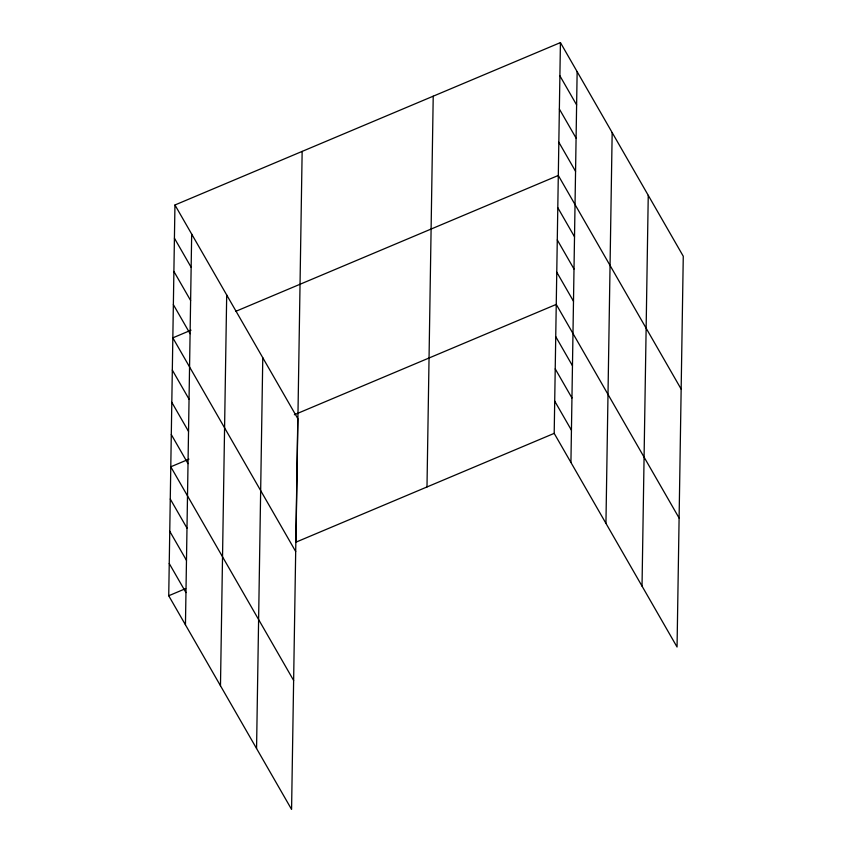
<?xml version="1.0" encoding="UTF-8"?>
<svg xmlns="http://www.w3.org/2000/svg" width="852" height="852" viewBox="0 0 852 852"><rect width="100%" height="100%" fill="white"/><g stroke="black" fill="none" stroke-linecap="round" stroke-linejoin="round"><path stroke-width="1.28" d="M174.948 204.991L297.806 418.63L291.576 809.4L168.728 595.75L174.948 204.991L560.424 42.6L683.272 256.25L677.052 647.009L554.194 433.37L560.424 42.6M185.448 624.836L191.679 234.076M220.476 685.743L226.696 294.984M256.558 748.493L262.778 357.733M302.151 151.4L295.932 542.17L554.194 433.37M426.99 486.95L433.221 96.191M570.925 462.444L577.145 71.685M605.942 523.352L612.173 132.593M642.025 586.101L648.255 195.342M191.008 330.193L172.839 337.85L295.687 551.5M235.834 311.31L558.305 175.459L681.153 389.108M188.952 459.143L170.783 466.8L293.631 680.45M294.355 414.743L556.249 304.409L679.108 518.059M168.728 595.75L185.683 588.604M559.892 75.817L576.612 104.902M559.359 109.035L576.09 138.109M558.837 142.241L575.558 171.327M557.794 207.696L574.514 236.781M557.283 239.934L574.003 269.019M556.761 272.171L573.492 301.257M555.738 336.647L572.459 365.732M555.227 368.884L571.948 397.969M554.716 401.122L571.436 430.207M174.426 238.209L191.146 267.283M173.893 271.415L190.614 300.5M173.361 304.633L190.092 333.718M172.317 370.087L189.048 399.173M171.806 402.325L188.526 431.41M171.295 434.563L188.015 463.648M170.272 499.038L186.993 528.123M169.75 531.275L186.481 560.36M169.239 563.513L185.96 592.598"/></g></svg>
